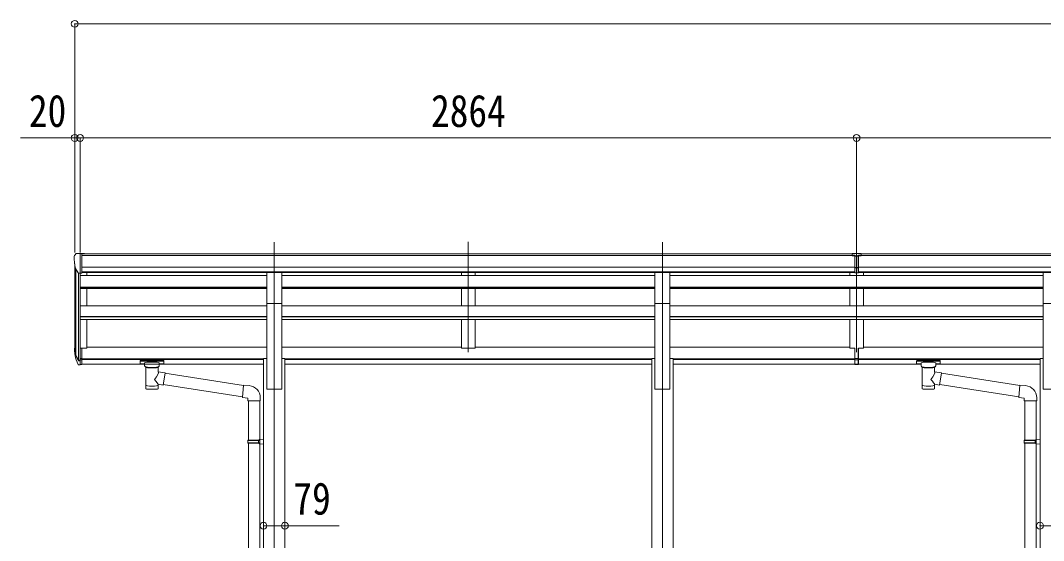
# Model space of a CAD drawing. Units: millimetres at full size. Extents: x -6988 to 7066, y -4877 to 4823.
# Drawn here: x -438 to 3336, y -476 to 1442 of the extents above; entities that cross this region are included whole.
import ezdxf
from ezdxf.enums import TextEntityAlignment as Align

# ---------------------------------------------------------------- set-up
doc = ezdxf.new("R2010")
doc.units = ezdxf.units.MM
doc.header["$LTSCALE"] = 25
doc.header["$PDMODE"] = 32
doc.header["$PDSIZE"] = 25
for name, color, linetype, lineweight in [('0-1_本体', 4, 'Continuous', 9), ('0-2_部品', 7, 'Continuous', 9), ('0-3_ELV2', 3, 'Continuous', 9), ('0-8_PARTS2', 2, 'Continuous', 9), ('0-A_寸法', 6, 'Continuous', 9)]:
    doc.layers.add(name, color=color, linetype=linetype, lineweight=lineweight)
doc.styles.add('ＭＳ ゴシック', font='')
doc.styles.get('ＭＳ ゴシック').set_extended_font_data('MS Gothic')

msp = doc.modelspace()

# ---------------------------------------------------------------- linework, layer by layer
at = {"layer": '0-1_本体'}
for p, q in [((2639.55, 581.11), (-211.45, 581.11)), ((2639.55, 575.77), (-211.45, 575.77)), ((2652.55, 581.11), (5503.55, 581.11)), ((2652.55, 575.77), (5503.55, 575.77)), ((-237.95, 231.6), (-237.95, 544.36)), ((2639.55, 532.24), (-211.45, 532.24)), ((2652.55, 532.24), (5503.55, 532.24)), ((-233.66, 525.56), (-233.66, 207.33)), ((-223.95, 510.21), (-223.95, 189.33)), ((-217.95, 509.73), (-217.95, 233.77)), ((470.55, 500.94), (-217.95, 500.94)), ((2639.55, 514.57), (-211.45, 514.57)), ((470.55, 512.19), (-211.45, 512.19)), ((-192.95, 500.94), (-192.95, 512.19)), ((1902.45, 512.19), (525.55, 512.19)), ((1902.45, 500.94), (525.55, 500.94)), ((1188.95, 512.13), (1188.95, 500.94)), ((1238.95, 512.13), (1238.95, 500.94)), ((1957.45, 512.19), (2639.55, 512.19)), ((1957.45, 500.94), (2646.05, 500.94)), ((2621.05, 500.94), (2621.05, 512.19)), ((3334.66, 500.94), (2646.05, 500.94)), ((2652.55, 514.57), (5503.55, 514.57)), ((3334.66, 512.19), (2652.55, 512.19)), ((2671.05, 500.94), (2671.05, 512.19)), ((470.55, 459.01), (-217.95, 459.01)), ((470.55, 457.51), (-217.95, 457.51)), ((470.55, 453.31), (-217.95, 453.31)), ((-192.95, 389.58), (-192.95, 453.31)), ((1902.45, 459.01), (525.55, 459.01)), ((1902.45, 457.51), (525.55, 457.51)), ((1902.45, 453.31), (525.55, 453.31)), ((1188.95, 453.31), (1188.95, 389.58)), ((1238.95, 453.31), (1238.95, 389.58)), ((1957.45, 459.01), (2646.05, 459.01)), ((1957.45, 457.51), (2646.05, 457.51)), ((1957.45, 453.31), (2646.05, 453.31)), ((2621.05, 389.58), (2621.05, 453.31)), ((3334.66, 459.01), (2646.05, 459.01)), ((3334.66, 457.51), (2646.05, 457.51)), ((3334.66, 453.31), (2646.05, 453.31)), ((2671.05, 389.58), (2671.05, 453.31)), ((470.54, 389.58), (-217.95, 389.58)), ((470.55, 82.36), (470.55, 399.15)), ((1902.44, 389.58), (525.54, 389.58)), ((525.55, 399.15), (525.55, 82.36)), ((1902.45, 82.36), (1902.45, 399.15)), ((1957.45, 399.15), (1957.45, 82.36)), ((1957.46, 389.58), (2646.05, 389.58)), ((3334.65, 389.58), (2646.05, 389.58)), ((3334.66, 399.15), (3334.66, 82.36)), ((470.55, 350.14), (-217.95, 350.14)), ((470.55, 348.66), (-217.95, 348.66)), ((1902.45, 350.14), (525.55, 350.14)), ((1902.45, 348.66), (525.55, 348.66)), ((1957.45, 350.14), (2646.05, 350.14)), ((1957.45, 348.66), (2646.05, 348.66)), ((3334.66, 350.14), (2646.05, 350.14)), ((3334.66, 348.66), (2646.05, 348.66)), ((470.55, 339.41), (-217.95, 339.41)), ((-192.95, 232.94), (-192.95, 339.41)), ((1902.45, 339.41), (525.55, 339.41)), ((1188.95, 339.41), (1188.95, 232.92)), ((1238.95, 339.41), (1238.95, 232.92)), ((1957.45, 339.41), (2646.05, 339.41)), ((2621.05, 232.94), (2621.05, 339.41)), ((3334.66, 339.41), (2646.05, 339.41)), ((2671.05, 232.94), (2671.05, 339.41)), ((-211.45, 232.94), (-192.95, 232.94)), ((470.55, 237.74), (-192.95, 237.74)), ((1188.95, 237.74), (525.55, 237.74)), ((1238.95, 232.92), (1188.95, 232.92)), ((1902.45, 237.74), (1238.95, 237.74)), ((2621.05, 237.74), (1957.45, 237.74)), ((2639.55, 232.94), (2621.05, 232.94)), ((2639.55, 232.94), (2621.05, 232.94)), ((2652.55, 232.94), (2671.05, 232.94)), ((2652.55, 232.94), (2671.05, 232.94)), ((2671.05, 237.74), (3334.66, 237.74)), ((458.55, 193.65), (-211.45, 193.65)), ((458.55, 192.25), (-211.45, 192.25)), ((470.55, 194.93), (458.55, 194.93)), ((458.55, 194.93), (458.55, -2192.53)), ((537.55, 194.93), (525.55, 194.93)), ((537.55, 194.93), (537.55, -2192.53)), ((1890.45, 193.65), (537.55, 193.65)), ((1890.45, 192.25), (537.55, 192.25)), ((1902.45, 194.93), (1890.45, 194.93)), ((1890.45, 194.93), (1890.45, -2192.53)), ((1969.45, 194.93), (1957.45, 194.93)), ((1969.45, 194.93), (1969.45, -2192.53)), ((2639.55, 193.65), (1969.45, 193.65)), ((2639.55, 192.25), (1969.45, 192.25)), ((2652.55, 193.65), (3322.66, 193.65)), ((2652.55, 192.25), (3322.66, 192.25)), ((3322.66, 194.93), (3334.66, 194.93)), ((3322.66, 194.93), (3322.66, -2192.53)), ((458.55, 174.88), (-211.45, 174.88)), ((1890.45, 174.88), (537.55, 174.88)), ((2639.55, 174.88), (1969.45, 174.88)), ((2652.55, 174.88), (2884.16, 174.88)), ((2938.16, 174.88), (3322.66, 174.88)), ((525.55, 82.36), (470.55, 82.36)), ((1957.45, 82.36), (1902.45, 82.36)), ((3334.66, 82.36), (3389.66, 82.36))]:
    msp.add_line(p, q, dxfattribs=at)
at = {"layer": '0-2_部品'}
for p, q in [((-239.95, 573.35), (-239.95, 572.72)), ((-233.04, 582.15), (-237.1, 576.34)), ((-229.95, 582.72), (-232.28, 582.58)), ((-229.95, 582.72), (-211.45, 582.72)), ((-217.95, 509.73), (-217.95, 582.72)), ((-211.45, 582.72), (-201.45, 582.63)), ((-211.45, 510.73), (-211.45, 582.72)), ((-201.45, 581.11), (-201.45, 582.63)), ((-225.57, 511.55), (-234.85, 527.61)), ((-217.95, 509.73), (-223.16, 510.05)), ((-211.45, 510.73), (-217.95, 510.73)), ((525.55, 512.88), (470.55, 512.88)), ((470.55, 398.72), (470.55, 512.88)), ((525.55, 398.72), (525.55, 512.88)), ((1957.45, 512.88), (1902.45, 512.88)), ((1902.45, 398.72), (1902.45, 512.88)), ((1957.45, 398.72), (1957.45, 512.88)), ((3334.66, 512.88), (3389.66, 512.88)), ((3334.66, 398.72), (3334.66, 512.88)), ((525.55, 398.72), (470.55, 398.72)), ((1957.45, 398.72), (1902.45, 398.72)), ((3334.66, 398.72), (3389.66, 398.72)), ((-217.95, 233.77), (-217.95, 171.88)), ((-211.45, 233.77), (-217.95, 233.77)), ((-211.45, 233.77), (-211.45, 172.7)), ((-235.55, 207.73), (-225.39, 188.55)), ((-224.38, 189.8), (-234.13, 208.22)), ((-232.97, 190.87), (-225.39, 173.38)), ((-217.95, 189.05), (-223.08, 189.05)), ((-211.45, 195.45), (-217.95, 195.45)), ((-211.45, 190.05), (-217.95, 190.05)), ((-217.95, 187.05), (-222.79, 187.05)), ((-217.95, 171.88), (-222.79, 171.88)), ((-211.45, 172.7), (-217.95, 172.7)), ((3.66, 186.99), (3.66, 176.23)), ((3.66, 186.8), (3.66, 185.26)), ((5.66, 187.65), (88.66, 187.65)), ((5.66, 185.48), (88.66, 185.48)), ((5.66, 175.57), (20.16, 175.57)), ((20.16, 168.76), (20.16, 179.03)), ((24.26, 164.26), (24.24, 83.97)), ((70.06, 146.69), (70.06, 164.27)), ((74.16, 168.76), (74.16, 179.03)), ((74.16, 175.57), (88.66, 175.57)), ((90.66, 186.99), (90.66, 176.23)), ((2867.66, 186.99), (2867.66, 176.23)), ((2867.66, 186.8), (2867.66, 185.26)), ((2869.66, 187.65), (2952.66, 187.65)), ((2869.66, 185.48), (2952.66, 185.48)), ((2869.66, 175.57), (2884.16, 175.57)), ((2884.16, 168.76), (2884.16, 179.03)), ((2888.26, 164.26), (2888.24, 83.97)), ((2934.06, 146.69), (2934.06, 164.27)), ((2938.16, 168.76), (2938.16, 179.03)), ((2938.16, 175.57), (2952.66, 175.57)), ((2954.66, 186.99), (2954.66, 176.23)), ((95.28, 142.78), (70.06, 146.69)), ((95.28, 142.78), (88.26, 97.52)), ((384.63, 95.83), (94.97, 140.76)), ((2959.28, 142.78), (2934.06, 146.69)), ((2959.28, 142.78), (2952.26, 97.52)), ((3248.63, 95.83), (2958.97, 140.76)), ((70.07, 83.97), (70.06, 100.59)), ((70.06, 100.34), (88.26, 97.52)), ((380.96, 53.89), (88.53, 99.26)), ((405.58, 95.28), (384.74, 97.11)), ((2934.07, 83.97), (2934.06, 100.59)), ((2934.06, 100.34), (2952.26, 97.52)), ((3244.96, 53.89), (2952.53, 99.26)), ((3269.58, 95.28), (3248.74, 97.11)), ((400.66, 39.54), (446.66, 39.54)), ((402.66, 39.54), (402.66, -105.59)), ((444.66, 39.54), (444.66, -103.03)), ((446.66, 39.54), (446.66, 50.46)), ((3264.66, 39.54), (3310.66, 39.54)), ((3266.66, 39.54), (3266.66, -105.59)), ((3308.66, 39.54), (3308.66, -103.03)), ((3310.66, 39.54), (3310.66, 50.46)), ((400.66, -107.59), (401.66, -105.59)), ((400.66, -107.59), (444.66, -107.59)), ((400.66, -107.59), (400.66, -115.59)), ((401.66, -105.59), (444.66, -105.59)), ((440.18, -107.59), (439.75, -105.59)), ((442.66, -103.09), (458.66, -102.62)), ((442.66, -105.09), (442.66, -103.09)), ((442.66, -105.09), (444.66, -105.09)), ((458.66, -102.62), (458.66, -120.56)), ((3264.66, -107.59), (3265.66, -105.59)), ((3264.66, -107.59), (3308.66, -107.59)), ((3264.66, -107.59), (3264.66, -115.59)), ((3265.66, -105.59), (3308.66, -105.59)), ((3304.18, -107.59), (3303.75, -105.59)), ((3306.66, -103.09), (3322.66, -102.62)), ((3306.66, -105.09), (3306.66, -103.09)), ((3306.66, -105.09), (3308.66, -105.09)), ((3322.66, -102.62), (3322.66, -120.56)), ((400.66, -115.59), (444.66, -115.59)), ((400.66, -115.59), (401.66, -117.59)), ((401.66, -117.59), (444.66, -117.59)), ((402.66, -117.59), (402.66, -1204.77)), ((442.66, -120.09), (442.66, -118.09)), ((442.66, -120.09), (458.66, -120.56)), ((444.66, -120.15), (444.66, -1202.22)), ((3264.66, -115.59), (3308.66, -115.59)), ((3264.66, -115.59), (3265.66, -117.59)), ((3265.66, -117.59), (3308.66, -117.59)), ((3266.66, -117.59), (3266.66, -1204.77)), ((3306.66, -120.09), (3306.66, -118.09)), ((3306.66, -120.09), (3322.66, -120.56)), ((3308.66, -120.15), (3308.66, -1202.22))]:
    msp.add_line(p, q, dxfattribs=at)
for points in [[(3.66, 186.99), (3.69, 187.19), (3.78, 187.32), (3.88, 187.42), (3.98, 187.48), (4.1, 187.52), (4.39, 187.58), (4.88, 187.63), (5.42, 187.65), (5.66, 187.65)], [(3.66, 176.23), (3.69, 176.04), (3.78, 175.9), (3.88, 175.8), (3.98, 175.74), (4.1, 175.7), (4.39, 175.64), (4.88, 175.59), (5.42, 175.57), (5.66, 175.57)], [(20.2, 168.82), (20.17, 168.46), (20.42, 167.5), (20.94, 166.62), (21.74, 165.78), (22.86, 164.98), (24.26, 164.26)], [(70.06, 164.27), (70.29, 164.36), (71.65, 165.1), (72.76, 165.95), (73.52, 166.81), (73.98, 167.71), (74.15, 168.6)], [(88.66, 187.65), (89.01, 187.65), (89.54, 187.62), (89.99, 187.57), (90.29, 187.5), (90.46, 187.4), (90.58, 187.26), (90.65, 187.08), (90.66, 186.99)], [(88.66, 175.57), (89.01, 175.57), (89.54, 175.6), (89.99, 175.65), (90.29, 175.72), (90.46, 175.82), (90.58, 175.96), (90.65, 176.14), (90.66, 176.23)], [(2867.66, 186.99), (2867.69, 187.19), (2867.78, 187.32), (2867.88, 187.42), (2867.98, 187.48), (2868.1, 187.52), (2868.39, 187.58), (2868.88, 187.63), (2869.42, 187.65), (2869.66, 187.65)], [(2867.66, 176.23), (2867.69, 176.04), (2867.78, 175.9), (2867.88, 175.8), (2867.98, 175.74), (2868.1, 175.7), (2868.39, 175.64), (2868.88, 175.59), (2869.42, 175.57), (2869.66, 175.57)], [(2884.2, 168.82), (2884.17, 168.46), (2884.42, 167.5), (2884.94, 166.62), (2885.74, 165.78), (2886.86, 164.98), (2888.26, 164.26)], [(2934.06, 164.27), (2934.29, 164.36), (2935.65, 165.1), (2936.76, 165.95), (2937.52, 166.81), (2937.98, 167.71), (2938.15, 168.6)], [(2952.66, 187.65), (2953.01, 187.65), (2953.54, 187.62), (2953.99, 187.57), (2954.29, 187.5), (2954.46, 187.4), (2954.58, 187.26), (2954.65, 187.08), (2954.66, 186.99)], [(2952.66, 175.57), (2953.01, 175.57), (2953.54, 175.6), (2953.99, 175.65), (2954.29, 175.72), (2954.46, 175.82), (2954.58, 175.96), (2954.65, 176.14), (2954.66, 176.23)], [(384.74, 97.11), (380.73, 51.28), (400.66, 49.54), (400.66, 39.54)], [(3248.74, 97.11), (3244.73, 51.28), (3264.66, 49.54), (3264.66, 39.54)], [(440.18, -107.59), (440.18, -115.59), (439.75, -117.59)], [(442.66, -118.09), (444.66, -118.09), (444.66, -105.09)], [(3304.18, -107.59), (3304.18, -115.59), (3303.75, -117.59)], [(3306.66, -118.09), (3308.66, -118.09), (3308.66, -105.09)]]:
    msp.add_lwpolyline(points, dxfattribs=at)
for centre, radius, start, end in [((-236.95, 573.35), 3, 93, 180), ((-37.95, 572.72), 202, 180, 192.90261), ((-232.22, 581.58), 1, 93.5, 145), ((-222.97, 513.05), 3, 210, 266.5), ((-149.29, 229.89), 89.07, 174.49576, 194.41188), ((-150, 234.17), 88.05, 177.22392, 197.21071), ((-104.73, 226.95), 133.22, 183.27987, 195.71302), ((-223.08, 190.55), 1.5, 210, 270), ((-222.79, 190.05), 3, 210, 270), ((-222.79, 174.88), 3, 210, 270), ((401.66, 50.46), 45, 0, 85), ((3265.66, 50.46), 45, 0, 85)]:
    msp.add_arc(centre, radius, start, end, dxfattribs=at)
for centre, major_axis, ratio, start_param, end_param in [((5.66, 185.26), (2, 0), 0.109601, 1.5707963, 3.1415927), ((47.16, 179.03), (27, 0), 0.122176, 6.2831853, 9.424778), ((47.17, 163.81), (-22.91, 0.42), 0.072511, 0.0008029, 1.5715993), ((47.17, 162.18), (-22.91, 0.42), 0.072511, 0.0008029, 1.5715993), ((47.14, 163.81), (22.92, 0.42), 0.07247, 4.71158, 6.2823764), ((47.14, 162.18), (22.92, 0.42), 0.07247, 4.71158, 6.2823764), ((58.16, 168.76), (16, 0), 0.361356, 6.2636979, 6.2831853), ((88.66, 185.26), (2, 0), 0.109601, 0, 1.5707963), ((2869.66, 185.26), (2, 0), 0.109601, 1.5707963, 3.1415927), ((2911.16, 179.03), (27, 0), 0.122176, 6.2831853, 9.424778), ((2911.17, 163.81), (-22.91, 0.42), 0.072511, 0.0008029, 1.5715993), ((2911.17, 162.18), (-22.91, 0.42), 0.072511, 0.0008029, 1.5715993), ((2911.14, 163.81), (22.92, 0.42), 0.07247, 4.71158, 6.2823764), ((2911.14, 162.18), (22.92, 0.42), 0.07247, 4.71158, 6.2823764), ((2922.16, 168.76), (16, 0), 0.361356, 6.2636979, 6.2831853), ((2952.66, 185.26), (2, 0), 0.109601, 0, 1.5707963), ((47.16, 120.15), (-22.81, -26.62), 0.234429, 1.6855472, 3.1268519), ((49.71, 122.79), (20.32, -22.25), 0.045535, 0.0389954, 1.3075346), ((2911.16, 120.15), (-22.81, -26.62), 0.234429, 1.6855472, 3.1268519), ((2913.71, 122.79), (20.32, -22.25), 0.045535, 0.0389954, 1.3075346), ((47.16, 83.97), (22.92, 0), 0.101955, 3.1415499, 6.2833984), ((47.16, 96.41), (22.91, 0), 0.122865, 3.1415927, 6.2831853), ((2911.16, 83.97), (22.92, 0), 0.101955, 3.1415499, 6.2833984), ((2911.16, 96.41), (22.91, 0), 0.122865, 3.1415927, 6.2831853)]:
    msp.add_ellipse(centre, major_axis=major_axis, ratio=ratio, start_param=start_param, end_param=end_param, dxfattribs=at)
at = {"layer": '0-3_ELV2'}
for p, q in [((2629.45, 574.68), (2629.45, 582.52)), ((2629.45, 574.68), (2639.45, 574.68)), ((2645.95, 573.86), (2639.45, 574.26)), ((2639.45, 572.68), (2652.45, 572.68)), ((2639.66, 511.05), (2639.66, 576.33)), ((2639.66, 574.2), (2646.16, 573.88)), ((2652.66, 572.68), (2639.66, 572.68)), ((2652.45, 574.2), (2645.95, 573.88)), ((2646.16, 573.86), (2652.66, 574.26)), ((2652.45, 511.05), (2652.45, 576.33)), ((2662.66, 574.68), (2652.66, 574.68)), ((2662.66, 574.68), (2662.66, 582.52)), ((2639.45, 531.16), (2645.95, 530.99)), ((2646.16, 530.99), (2639.66, 531.16)), ((2645.95, 530.99), (2652.45, 531.16)), ((2652.66, 531.16), (2646.16, 530.99)), ((2639.45, 512.11), (2645.95, 511.72)), ((2646.16, 511.72), (2639.66, 512.11)), ((2645.95, 511.72), (2652.45, 512.11)), ((2652.66, 512.11), (2646.16, 511.72)), ((2639.45, 195.45), (2639.45, 232.93)), ((2639.66, 195.45), (2639.66, 232.93)), ((2652.45, 195.45), (2652.45, 232.93)), ((2652.66, 195.45), (2652.66, 232.93)), ((2639.45, 195.45), (2652.45, 195.45)), ((2639.45, 173.2), (2639.45, 195.45)), ((2639.45, 190.05), (2652.45, 190.05)), ((2652.66, 195.45), (2639.66, 195.45)), ((2639.66, 173.2), (2639.66, 195.45)), ((2652.66, 190.05), (2639.66, 190.05)), ((2652.45, 173.2), (2652.45, 195.45)), ((2652.66, 173.2), (2652.66, 195.45)), ((2639.45, 174.27), (2645.95, 173.87)), ((2646.16, 173.87), (2639.66, 174.27)), ((2645.95, 173.87), (2652.45, 174.27)), ((2652.66, 174.27), (2646.16, 173.87))]:
    msp.add_line(p, q, dxfattribs=at)
for points in [[(2629.45, 582.52), (2647.45, 582.68), (2662.45, 582.55)], [(2662.66, 582.52), (2644.66, 582.68), (2629.66, 582.55)], [(2639.66, 574.72), (2629.66, 574.81), (2629.66, 582.55)], [(2652.45, 511.05), (2645.95, 510.65), (2639.45, 511.05), (2639.45, 576.39)], [(2639.66, 511.05), (2646.16, 510.65), (2652.66, 511.05), (2652.66, 576.39)], [(2652.45, 574.72), (2662.45, 574.81), (2662.45, 582.55)], [(2652.45, 530.05), (2649.19, 529.97), (2645.95, 529.89), (2642.71, 529.97), (2639.45, 530.05)], [(2639.66, 530.05), (2642.91, 529.97), (2646.16, 529.89), (2649.4, 529.97), (2652.66, 530.05)], [(2652.45, 173.2), (2645.95, 172.81), (2639.45, 173.2)], [(2639.66, 173.2), (2646.16, 172.81), (2652.66, 173.2)]]:
    msp.add_lwpolyline(points, dxfattribs=at)
for centre, major_axis, start_param, end_param in [((2670.52, 572.37), (24.57, -1.51), 3.1422238, 3.1491027), ((2621.59, 572.37), (-24.57, -1.51), 3.1340826, 3.1409615)]:
    msp.add_ellipse(centre, major_axis=major_axis, ratio=0.121868, start_param=start_param, end_param=end_param, dxfattribs=at)
at = {"layer": '0-8_PARTS2'}
for p, q in [((498.05, 624.63), (498.05, -3038.82)), ((1213.95, 626.05), (1213.95, 219.26)), ((1930.05, 624.63), (1930.05, -3038.82)), ((2646.05, 626.04), (2646.05, 219.25)), ((2646.05, 626.04), (2646.05, 219.25))]:
    msp.add_line(p, q, dxfattribs=at)
at = {"layer": '0-A_寸法'}
for p, q in [((-237.95, 1429.96), (-237.95, 1008.92)), ((-237.95, 1429.96), (5530.05, 1429.96)), ((-237.95, 1008.92), (-437.95, 1008.92)), ((-237.95, 1008.92), (-237.95, 586.29)), ((-217.95, 1008.92), (-237.95, 1008.92)), ((-217.95, 1008.92), (-217.95, 586.29)), ((2646.05, 1008.92), (-217.95, 1008.92)), ((2646.05, 1008.92), (2646.05, 586.29)), ((2646.05, 1008.92), (2646.05, 586.29)), ((2646.05, 1008.92), (5510.05, 1008.92)), ((2646.05, 1008.92), (2646.05, 586.29)), ((2646.05, 1008.92), (2646.05, 586.29)), ((458.55, -421.48), (537.55, -421.48)), ((537.55, -421.48), (737.55, -421.48)), ((3322.55, -421.48), (3401.55, -421.48))]:
    msp.add_line(p, q, dxfattribs=at)
for p in [(-237.95, 1429.96), (-237.95, 1008.92), (-217.95, 1008.92), (2646.05, 1008.92), (2646.05, 1008.92), (2646.05, 1008.92), (2646.05, 1008.92), (458.55, -421.48), (537.55, -421.48), (3322.55, -421.48)]:
    msp.add_point(p, dxfattribs=at)

# ---------------------------------------------------------------- texts
at = {"layer": '0-A_寸法', "color": 7, "style": 'ＭＳ ゴシック', "width": 0.85}
for s, p in [('20', (-406.7, 1013.92)), ('2864', (1076.55, 1013.92)), ('79', (568.8, -416.48))]:
    msp.add_text(s, height=119.1, dxfattribs=at).set_placement(p, align=Align.BOTTOM_LEFT)

doc.saveas('drawing.dxf')
